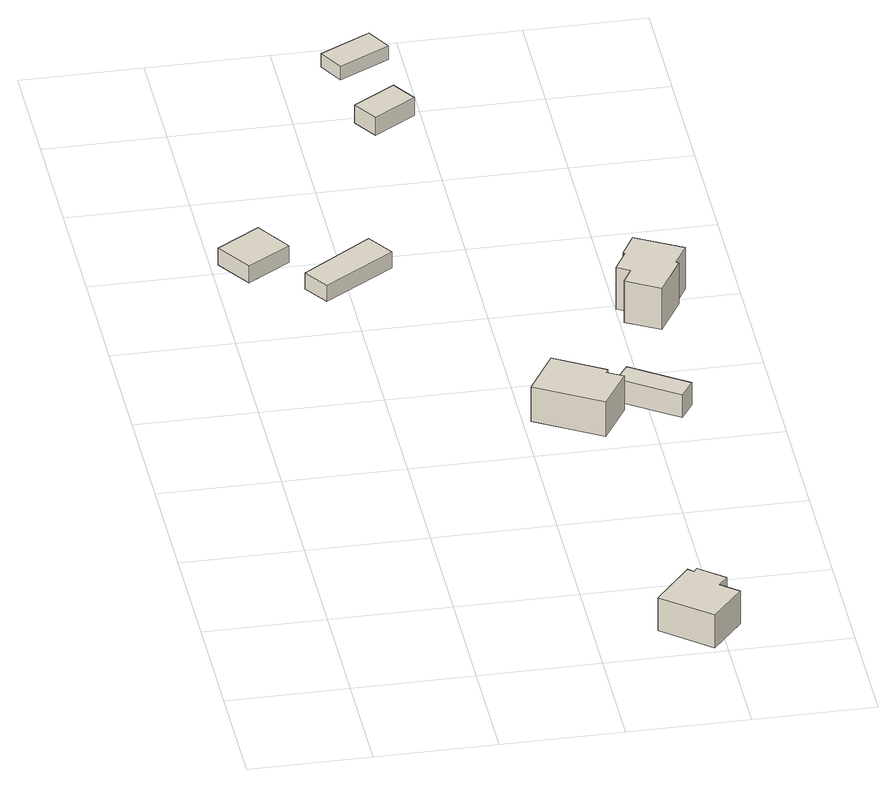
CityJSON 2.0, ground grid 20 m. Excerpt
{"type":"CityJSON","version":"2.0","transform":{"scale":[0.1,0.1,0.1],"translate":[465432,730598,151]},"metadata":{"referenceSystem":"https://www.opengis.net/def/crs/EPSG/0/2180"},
"CityObjects":{
"building1":{"type":"Building","attributes":{"przestNazw":"PL.PZGiK.336.BDOT10k","zrodloDach":"ALS_II","aktZrodla":"2024","roofType":"1000","measuredHeight":3.08},"geometry":[{"type":"Solid","lod":"1","boundaries":[[[[0,1,2,3]],[[2,4,5,3]],[[1,6,4,2]],[[0,7,6,1]],[[3,5,7,0]],[[4,6,7,5]]]]}]},
"building2":{"type":"Building","attributes":{"przestNazw":"PL.PZGiK.336.BDOT10k","zrodloDach":"ALS_II","aktZrodla":"2024","roofType":"1000","measuredHeight":3.04},"geometry":[{"type":"Solid","lod":"1","boundaries":[[[[8,9,10,11]],[[10,12,13,11]],[[9,14,12,10]],[[8,15,14,9]],[[11,13,15,8]],[[12,14,15,13]]]]}]},
"building3":{"type":"Building","attributes":{"przestNazw":"PL.PZGiK.336.BDOT10k","zrodloDach":"ALS_II","aktZrodla":"2024","roofType":"1000","measuredHeight":6.09},"geometry":[{"type":"Solid","lod":"1","boundaries":[[[[16,17,18,19,20,21,22,23]],[[22,24,25,23]],[[21,26,24,22]],[[20,27,26,21]],[[19,28,27,20]],[[18,29,28,19]],[[17,30,29,18]],[[16,31,30,17]],[[23,25,31,16]],[[24,26,27,28,29,30,31,25]]]]}]},
"building4":{"type":"Building","attributes":{"przestNazw":"PL.PZGiK.336.BDOT10k","zrodloDach":"ALS_II","aktZrodla":"2024","roofType":"1000","measuredHeight":6.42},"geometry":[{"type":"Solid","lod":"1","boundaries":[[[[32,33,34,35,36,37]],[[36,38,39,37]],[[35,40,38,36]],[[34,41,40,35]],[[33,42,41,34]],[[32,43,42,33]],[[37,39,43,32]],[[38,40,41,42,43,39]]]]}]},
"building5":{"type":"Building","attributes":{"przestNazw":"PL.PZGiK.336.BDOT10k","zrodloDach":"ALS_II","aktZrodla":"2024","roofType":"1000","measuredHeight":3.25},"geometry":[{"type":"Solid","lod":"1","boundaries":[[[[44,45,46,47]],[[46,48,49,47]],[[45,50,48,46]],[[44,51,50,45]],[[47,49,51,44]],[[48,50,51,49]]]]}]},
"building6":{"type":"Building","attributes":{"przestNazw":"PL.PZGiK.336.BDOT10k","zrodloDach":"ALS_II","aktZrodla":"2024","roofType":"1000","measuredHeight":4.23},"geometry":[{"type":"Solid","lod":"1","boundaries":[[[[52,53,54,55]],[[54,56,57,55]],[[53,58,56,54]],[[52,59,58,53]],[[55,57,59,52]],[[56,58,59,57]]]]}]},
"building7":{"type":"Building","attributes":{"przestNazw":"PL.PZGiK.336.BDOT10k","zrodloDach":"ALS_II","aktZrodla":"2024","roofType":"1000","measuredHeight":2.5},"geometry":[{"type":"Solid","lod":"1","boundaries":[[[[60,61,62,63]],[[62,64,65,63]],[[61,66,64,62]],[[60,67,66,61]],[[63,65,67,60]],[[64,66,67,65]]]]}]},
"building8":{"type":"Building","attributes":{"przestNazw":"PL.PZGiK.336.BDOT10k","zrodloDach":"ALS_II","aktZrodla":"2024","roofType":"1000","measuredHeight":7.63},"geometry":[{"type":"Solid","lod":"1","boundaries":[[[[68,69,70,71,72,73,74,75,76,77]],[[76,78,79,77]],[[75,80,78,76]],[[74,81,80,75]],[[73,82,81,74]],[[72,83,82,73]],[[71,84,83,72]],[[70,85,84,71]],[[69,86,85,70]],[[68,87,86,69]],[[77,79,87,68]],[[78,80,81,82,83,84,85,86,87,79]]]]}]}
},
"vertices":[
[82,1258,18],[120,1198,18],[48,1152,18],[10,1211,18],[48,1152,49],[10,1211,49],[120,1198,49],[82,1258,49],
[130,1113,22],[245,1192,22],[274,1148,22],[157,1072,22],[274,1148,52],[157,1072,52],[245,1192,52],[130,1113,52],
[568,130,15],[574,138,15],[615,104,15],[600,86,15],[629,62,15],[578,1,15],[499,66,15],[559,138,15],[499,66,76],[559,138,76],[578,1,76],[629,62,76],[600,86,76],[615,104,76],[574,138,76],[568,130,76],
[535,698,27],[531,691,27],[557,676,27],[515,607,27],[408,671,27],[453,747,27],[408,671,91],[453,747,91],[515,607,91],[557,676,91],[531,691,91],[535,698,91],
[292,1575,16],[362,1620,16],[388,1579,16],[318,1534,16],[388,1579,49],[318,1534,49],[362,1620,49],[292,1575,49],
[668,700,8],[647,668,8],[554,731,8],[576,763,8],[554,731,50],[576,763,50],[647,668,50],[668,700,50],
[294,1708,10],[271,1750,10],[355,1795,10],[378,1753,10],[355,1795,35],[378,1753,35],[271,1750,35],[294,1708,35],
[716,1021,13],[694,983,13],[698,980,13],[659,913,13],[605,944,13],[620,971,13],[599,984,13],[620,1021,13],[617,1023,13],[640,1064,13],[617,1023,90],[640,1064,90],[620,1021,90],[599,984,90],[620,971,90],[605,944,90],[659,913,90],[698,980,90],[694,983,90],[716,1021,90]
]}
